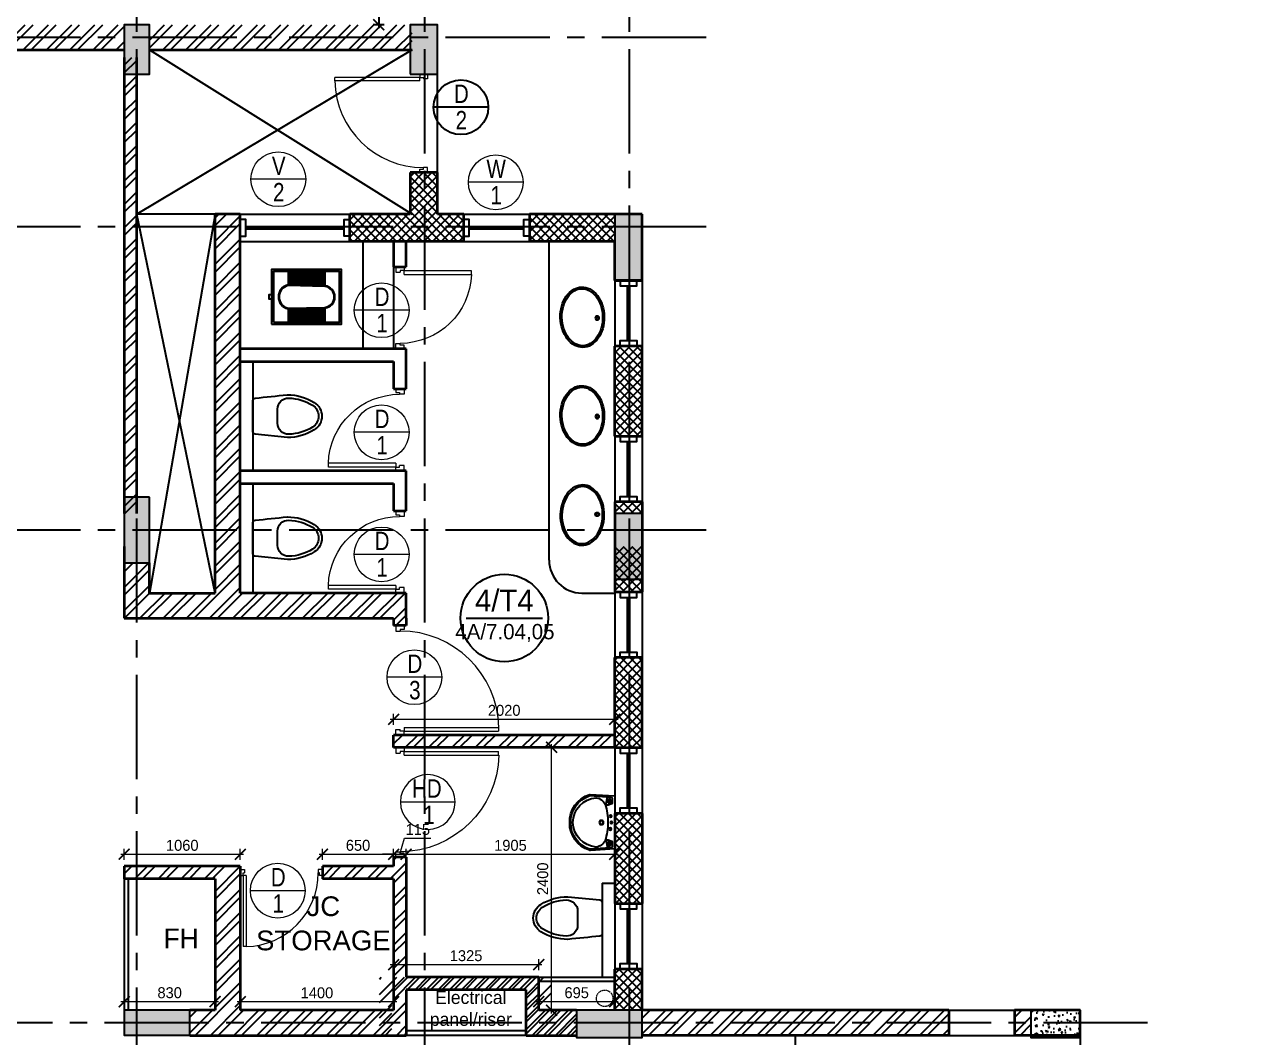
# Model space of a CAD drawing. Header units: millimetres. Extents: x -276609 to 1081398, y -453808 to 472098.
# Drawn here: x 361941 to 373242, y 154560 to 163807 of the extents above; entities that cross this region are included whole.
import ezdxf
from ezdxf.enums import TextEntityAlignment as Align

# ---------------------------------------------------------------- set-up
doc = ezdxf.new("R2010")
doc.units = ezdxf.units.MM
doc.header["$MEASUREMENT"] = 0
doc.linetypes.add('ACAD_ISO10W100', pattern=[18, 12, -3, 0, -3])
doc.linetypes.add('CENTER2', pattern=[28.575, 19.05, -3.175, 3.175, -3.175])
for name, color, linetype in [('A-Anno Tags', 6, 'Continuous'), ('A-Elevation', 4, 'Continuous'), ('A-Sanitory', 181, 'Continuous'), ('A-Wall Patt', 8, 'Continuous'), ('A-Window', 4, 'Continuous'), ('Anno_Labels', 7, 'Continuous'), ('S-Conc Patt', 9, 'Continuous')]:
    doc.layers.add(name, color=color, linetype=linetype)
doc.layers.add('A-Anno-Grid Lines', color=7, linetype='Continuous', true_color=0xbbc3bd)
for name, color, linetype, lineweight in [('A-Detail Lines', 241, 'Continuous', 25), ('A-Door', 4, 'Continuous', 9), ('A-DOOR-1-2', 3, 'Continuous', 5), ('A-Wall Sec', 1, 'Continuous', 20), ('dim', 7, 'Continuous', 5), ('frntr', 42, 'Continuous', 13), ('PLUMBING', 3, 'ACAD_ISO10W100', 18), ('S-Concrete', 40, 'Continuous', 25)]:
    doc.layers.add(name, color=color, linetype=linetype, lineweight=lineweight)
doc.styles.add('RM-NAME', font='arial.ttf', dxfattribs={"width": 0.8})
doc.styles.get("Standard").update_dxf_attribs({"font": ''})
doc.styles.get('Standard').set_extended_font_data('Gill Sans MT')
doc.dimstyles.new('IIITD_WD_M @ 100', dxfattribs={"dimscale": 100, "dimtxt": 1, "dimasz": 1, "dimexe": 0.5, "dimexo": 0.25, "dimgap": 0.3, "dimtad": 1, "dimdec": 0, "dimrnd": 1, "dimzin": 0, "dimdsep": 46, "dimtxsty": 'Standard', "dimblk": 'ARCHTICK', "dimcen": 0.2, "dimdle": 0.3, "dimclrd": 256, "dimclre": 256, "dimclrt": 256, "dimadec": 0, "dimazin": 0, "dimtfac": 1, "dimtdec": 0, "dimtofl": 0, "dimtmove": 0, "dimatfit": 0, "dimfxl": 0.5, "dimfxlon": 1, "dimtolj": 1, "dimtzin": 0, "dimlwd": -1, "dimlwe": -1, "dimarcsym": 0})
pattern_1 = [(45, (-144842.34, 2158.18), (-106.066017, 106.066017), []), (45, (-144771.63, 2158.18), (-106.066017, 106.066017), [])]
pattern_2 = [(45, (-148349.956, -896.975), (-39.7747564, 39.7747564), []), (135, (-148349.956, -896.975), (-39.7747564, -39.7747564), [])]
pattern_3 = [(45, (-144842.34, 2158.18), (-106.066017, 106.066017), []), (45, (-144771.63, 2158.18), (-106.066017, 106.066017), [])]
pattern_4 = [(45, (634376.6, 140423.49), (-106.06602, 106.06602), []), (45, (634447.3, 140423.49), (-106.06602, 106.06602), [])]

# ---------------------------------------------------------------- blocks, each defined once
blk = doc.blocks.new('ABL_Door_S - 1000 x 2100-11-3 Second Floor Lvl')
at = {"layer": 'A-Door', "color": 5}
for p, q in [((-500, 38), (-450, 38)), ((-500, -38), (-500, 38)), ((-450, 38), (-450, -3)), ((450, 38), (450, -3)), ((500, 38), (450, 38)), ((500, -38), (500, 38)), ((-500, -38), (-465, -38)), ((-465, -3), (-450, -3)), ((-465, -38), (-465, -3)), ((-430, -38), (-465, -38)), ((465, -3), (450, -3)), ((465, -38), (465, -3)), ((500, -38), (465, -38))]:
    blk.add_line(p, q, dxfattribs=at)
at = {"layer": 'A-Door', "color": 5, "lineweight": 18}
for p, q in [((-465, -38), (-465, -902)), ((-430, -38), (-430, -902)), ((-430, -902), (-465, -902))]:
    blk.add_line(p, q, dxfattribs=at)
at = {"layer": 'A-Door'}
blk.add_arc((-450, -3), 900, 271.2733, 0, dxfattribs=at)
blk = doc.blocks.new('allalaksksksjjd')
at = {"layer": 'S-Conc Patt'}
for points in [[(293388, 139771), (293618, 139771), (293618, 140221), (293388, 140221)], [(295998, 139771), (296248, 139771), (296248, 140221), (295998, 140221)], [(298118, 138491), (297868, 138491), (297868, 137891), (298118, 137891)], [(293618, 135906), (293388, 135906), (293388, 135306), (293618, 135306)], [(298118, 135756), (297868, 135756), (297868, 135156), (298118, 135156)], [(293388, 131221), (293388, 130991), (293988, 130991), (293988, 131221)], [(297518, 131221), (297518, 130971), (298118, 130971), (298118, 131221)]]:
    blk.add_hatch(color=8, dxfattribs=at).paths.add_polyline_path(points)
h = blk.add_hatch(dxfattribs=at)
h.set_pattern_fill('AR-CONC', color=8, scale=20, style=0)
h.set_pattern_definition([(50, (-1021001.52, 1192606.68), (143.4520365, -12.550427), [15, -165]), (355, (-1021001.52, 1192606.68), (-27.750267, 150.438427), [12, -132]), (100.4514, (-1020989.56, 1192605.63), (115.701876, 137.887908), [12.748038, -140.228422]), (46.1842, (-1021001.52, 1192646.68), (213.44821, -33.103803), [22.5, -247.5]), (96.6356, (-1020983.73, 1192643.92), (186.93254, 194.823574), [19.122058, -210.3426]), (351.1842, (-1021001.52, 1192646.68), (186.93239, 194.82372), [18, -198]), (21, (-1020981.52, 1192636.68), (119.3814104, -80.523778), [15, -165]), (326, (-1020981.52, 1192636.68), (48.663066, 145.030009), [12, -132]), (71.4514, (-1020971.57, 1192629.97), (168.044526, 64.506099), [12.748038, -140.228422]), (37.5, (-1021001.517, 1192606.68), (2.431971, 66.5787708), [0, -130.4, 0, -134, 0, -132.5]), (7.5, (-1021001.52, 1192606.68), (52.6139075, 78.8823424), [0, -76.4, 0, -127.4, 0, -50.5]), (327.5, (-1021046.117, 1192606.68), (106.7644872, -4.5109743), [0, -50, 0, -156, 0, -207]), (317.5, (-1021066.12, 1192606.68), (116.637234, 20.0209965), [0, -65, 0, -103.6, 0, -147])])
h.paths.add_polyline_path([(301668, 131221), (301668, 130971), (302118, 130971), (302118, 131221)])
at = {"layer": 'S-Concrete'}
for points in [[(293388, 139771), (293618, 139771), (293618, 140221), (293388, 140221)], [(295998, 139771), (296248, 139771), (296248, 140221), (295998, 140221)], [(298118, 138491), (297868, 138491), (297868, 137891), (298118, 137891)], [(293618, 135906), (293388, 135906), (293388, 135306), (293618, 135306)], [(298118, 135756), (297868, 135756), (297868, 135156), (298118, 135156)], [(293388, 131221), (293388, 130991), (293988, 130991), (293988, 131221)], [(297518, 131221), (297518, 130971), (298118, 130971), (298118, 131221)], [(301668, 131221), (301668, 130971), (302118, 130971), (302118, 131221)]]:
    blk.add_lwpolyline(points, close=True, dxfattribs=at)
blk = doc.blocks.new('grd din')
at = {"layer": 'A-Anno-Grid Lines', "linetype": 'CENTER2', "ltscale": 50}
for p, q in [((511314, 133526), (511314, 179267)), ((513944, 133526), (513944, 179267)), ((515814, 133526), (515814, 179267)), ((516514, 164589), (471659, 164589)), ((516514, 162859), (471659, 162859)), ((516514, 160089), (471659, 160089)), ((520545, 155589), (470258, 155589))]:
    blk.add_line(p, q, dxfattribs=at)
blk = doc.blocks.new('basin2')
for points in [[(278, -206, 0.12976), (261, -133, 0.106426), (201, -63, 0.084431), (116, -18, 0.073534), (7, 0, 0.073534), (-102, -14, 0.084431), (-188, -55, 0.106426), (-251, -122, 0.12976), (-272, -195, 0.12976), (-254, -269, 0.106426), (-194, -339, 0.084431), (-109, -383, 0.073534), (-1, -402, 0.073534), (108, -388, 0.084431), (195, -347, 0.106426), (258, -279, 0.12976)], [(263, -201, 0.119977), (247, -140, 0.106426), (192, -75, 0.084431), (111, -33, 0.073534), (7, -15, 0.073534), (-97, -28, 0.084431), (-180, -67, 0.106426), (-238, -130, 0.12976), (-257, -196, 0.009633), (-257, -201, 0.119977), (-240, -262, 0.106426), (-185, -327, 0.084431), (-104, -369, 0.073534), (0, -387, 0.073534), (104, -373, 0.084431), (187, -334, 0.106426), (245, -272, 0.12976), (263, -206, 0.009633)]]:
    blk.add_lwpolyline(points, format="xyb", close=True)
for radius in [17.8, 12.2]:
    blk.add_circle((-4, -64), radius)
blk = doc.blocks.new('basin9')
for points in [[(-3, -412, 0.340881), (255, -229, 0.074195), (255, -226), (242, 0), (-242, 0), (-255, -223, 0.082611), (-253, -232, 0.330812), (-3, -412)], [(0, -382, 0.391482), (225, -169, 0.252869), (166, -89, 0.087242), (0, -63, 0.079484), (-166, -89, 0.2542), (-224, -169, 0.39026), (0, -382)], [(-218, -50, -0.907437), (-215, -46), (-191, -65, -0.907437), (-194, -69)], [(-208, -42, -0.907437), (-205, -38), (-181, -57, -0.907437), (-185, -61)], [(-199, -34, -0.907437), (-196, -30), (-172, -49, -0.907437), (-175, -53)], [(199, -34, 0.907437), (196, -30), (172, -49, 0.907437), (175, -53)], [(208, -42, 0.907437), (205, -38), (181, -57, 0.907437), (185, -61)], [(218, -50, 0.907437), (215, -46), (191, -65, 0.907437), (194, -69)]]:
    blk.add_lwpolyline(points, format="xyb", close=True)
for points in [[(-151, -84), (-157, -75, -0.183787), (-158, -68, 0.126662), (-159, -62), (-167, -36, 0.35453), (-179, -25), (-222, -25, 0.414214), (-232, -35), (-243, -231, 0.329849), (-2, -402, 0.338736), (245, -227, 0.075632), (245, -224), (232, -35, 0.414214), (222, -25), (179, -25, 0.35453), (167, -36), (159, -62, 0.126662), (158, -68, -0.183787), (157, -75), (151, -84)], [(-157, -86), (-159, -84, 0.220542), (-166, -79), (-222, -71, -0.361119), (-234, -60)], [(157, -86), (159, -84, -0.220542), (166, -79), (222, -71, 0.358803), (234, -59, 0.358803)]]:
    blk.add_lwpolyline(points, format="xyb")
for centre, radius in [((-60, -40), 10.1), ((0, -122), 19.6), ((0, -122), 15.3), ((0, -31), 10.1), ((58, -38), 10.1)]:
    blk.add_circle(centre, radius)
blk = doc.blocks.new('wc-wh')
at = {"color": 0, "linetype": 'ByBlock'}
for points in [[(315, 195), (22, 165, 0.384412), (0, 140), (0, -140, 0.383904), (22, -165, 0.001434), (314, -195, 0.140641), (560, -125, 0.259738), (630, 0, 0.259738), (560, 125, 0.139471)], [(225, 65), (225, -65, 0.422961), (328, -165, 0.13189), (544, -100, 0.259738), (600, 0, 0.259738), (544, 100, 0.13189), (328, 165, 0.422961)]]:
    blk.add_lwpolyline(points, format="xyb", close=True, dxfattribs=at)
blk.add_arc((316, -170), 25, 264.2811, 270.16, dxfattribs=at)
blk = doc.blocks.new('V_NO')
blk.add_line((250, 0), (-250, 0))
blk.add_circle((0, 0), 250)
at = {"style": 'RM-NAME', "width": 0.8}
for tag, p in [('D_W', (4, 39)), ('DW_NO', (4, -202))]:
    blk.add_attdef(tag, text='', height=168, dxfattribs=at).set_placement(p, align=Align.CENTER)
at = {"style": 'RM-NAME', "width": 0.8, "flags": 1}
for tag, p in [('WIDTH', (11, -445)), ('LINTEL_LVL', (11, -633)), ('SILL_LVL', (18, -869)), ('DOOR_MATERIAL', (18, -1117)), ('HINGES', (18, -1381)), ('HANDLE', (18, -1613)), ('LATCH', (18, -1912)), ('SWING', (18, -2142)), ('SPEC1', (18, -2423)), ('SPEC2', (18, -2647)), ('SPEC3', (18, -2901))]:
    blk.add_attdef(tag, text='', height=168, dxfattribs=at).set_placement(p, align=Align.CENTER)
blk = doc.blocks.new('din v1')
at = {"layer": 'A-Window', "color": 2, "lineweight": 60}
blk.add_line((474051, 158052), (474051, 157552), dxfattribs=at)
at = {"layer": 'A-Window'}
for points in [[(473926, 158102), (473926, 157502)], [(473976, 158102), (473976, 158052), (474126, 158052), (474126, 158102)], [(474176, 158102), (474176, 157502)], [(473976, 157502), (473976, 157552), (474126, 157552), (474126, 157502)]]:
    blk.add_lwpolyline(points, dxfattribs=at)
blk = doc.blocks.new('din v2')
at = {"layer": 'A-Window', "color": 2, "lineweight": 60}
blk.add_line((477919, 162849), (478819, 162849), dxfattribs=at)
at = {"layer": 'A-Window'}
for points in [[(477869, 162974), (478869, 162974)], [(477869, 162774), (477919, 162774), (477919, 162924), (477869, 162924)], [(478869, 162774), (478819, 162774), (478819, 162924), (478869, 162924)], [(477869, 162724), (478869, 162724)]]:
    blk.add_lwpolyline(points, dxfattribs=at)
blk = doc.blocks.new('ABL_Door_S - 750 x 2100-5-3 Second Floor Lvl')
at = {"layer": 'A-Door', "color": 5, "lineweight": 18}
for p, q in [((-375, 38), (-325, 38)), ((-375, -38), (-375, 38)), ((-325, 38), (-325, -3)), ((325, 38), (325, -3)), ((375, 38), (325, 38)), ((375, -38), (375, 38)), ((-375, -38), (-340, -38)), ((-340, -3), (-325, -3)), ((-340, -38), (-340, -3)), ((-340, -38), (-340, -652)), ((-305, -38), (-340, -38)), ((-305, -38), (-305, -652)), ((340, -3), (325, -3)), ((340, -38), (340, -3)), ((375, -38), (340, -38))]:
    blk.add_line(p, q, dxfattribs=at)
blk.add_lwpolyline([(-340, -652), (-305, -652)], dxfattribs=at)
at = {"layer": 'A-Door', "lineweight": 18}
blk.add_arc((-325, -3), 650, 271.7632, 0, dxfattribs=at)
blk = doc.blocks.new('closet6')
for p, q in [((120, 88.3), (120, 185)), ((130, 88.1), (130, 185)), ((140, 87.8), (140, 185)), ((150, 87.6), (150, 185)), ((160, 87.3), (160, 185)), ((170, 87.1), (170, 185)), ((180, 86.9), (180, 185)), ((190, 86.6), (190, 185)), ((200, 86.4), (200, 185)), ((210, 86.1), (210, 185)), ((220, 85.9), (220, 185)), ((230, 85.6), (230, 185)), ((240, 85.4), (240, 185)), ((250, 85.2), (250, 185)), ((260, 84.9), (260, 185)), ((270, 84.7), (270, 185)), ((280, 84.4), (280, 185)), ((290, 84.2), (290, 185)), ((300, 84), (300, 185)), ((310, 83.7), (310, 185)), ((320, 83.5), (320, 185)), ((330, 83.2), (330, 185)), ((340, 83), (340, 185)), ((350, 82.7), (350, 185)), ((360, 82.5), (360, 185)), ((370, 82.3), (370, 185)), ((380, 82), (380, 185)), ((390, 81.8), (390, 185)), ((390, 185), (390, 81.8)), ((120, -185), (120, -88)), ((130, -185), (130, -87.8)), ((140, -185), (140, -87.5)), ((150, -185), (150, -87.2)), ((160, -185), (160, -86.9)), ((170, -185), (170, -86.6)), ((180, -185), (180, -86.3)), ((190, -185), (190, -86.1)), ((200, -185), (200, -85.8)), ((210, -185), (210, -85.5)), ((220, -185), (220, -85.2)), ((230, -185), (230, -84.9)), ((240, -185), (240, -84.7)), ((250, -185), (250, -84.4)), ((260, -185), (260, -84.1)), ((270, -185), (270, -83.8)), ((280, -185), (280, -83.5)), ((290, -185), (290, -83.3)), ((300, -185), (300, -83)), ((310, -185), (310, -82.7)), ((320, -185), (320, -82.4)), ((330, -185), (330, -82.1)), ((340, -185), (340, -81.9)), ((350, -185), (350, -81.6)), ((360, -185), (360, -81.3)), ((370, -185), (370, -81)), ((380, -185), (380, -80.7)), ((390, -80.4), (390, -185)), ((390, -185), (390, -80.4))]:
    blk.add_line(p, q)
for points in [[(0, 200), (510, 200), (510, -200), (0, -200)], [(15, 185), (495, 185), (495, -185), (15, -185)]]:
    blk.add_lwpolyline(points, close=True)
blk.add_lwpolyline([(0, -15), (-20, -15), (-20, 15), (0, 15)])
for points in [[(120, 88.3), (389.9, 81.8, -0.899983), (389.9, -80.5), (120.6, -88.2, -0.799392)], [(120.5, 83.3), (389.6, 76.8, -0.897689), (389.6, -75.5), (121.1, -83.2, -0.793494), (120.5, 83.3)]]:
    blk.add_lwpolyline(points, format="xyb", close=True)
blk = doc.blocks.new('Door Tag')
blk.add_line((-3.5, 0), (3.5, 0))
blk.add_circle((0, 0), 4)
blk.add_attdef('DW_NAME', text='', height=2).set_placement((0, 0), align=Align.BOTTOM_CENTER)
blk.add_attdef('SHEET_NO', text='', height=1.4).set_placement((0.05, -0.54), align=Align.TOP_CENTER)
blk = doc.blocks.new('_ArchTick')
at = {"color": 0, "linetype": 'ByBlock', "const_width": 0.15}
blk.add_lwpolyline([(-0.5, -0.5), (0.5, 0.5)], dxfattribs=at)
blk = doc.blocks.new('*D367')
at = {"layer": 'dim', "transparency": 16777216}
for p, q in [((365454, 129338), (362819, 129338)), ((362849, 129388), (362849, 129288)), ((365424, 129388), (365424, 129288))]:
    blk.add_line(p, q, dxfattribs=at)
at = {"layer": 'dim', "transparency": 16777216, "xscale": 100, "yscale": 100, "zscale": 100, "rotation": 180}
blk.add_blockref('_ArchTick', (362849, 129338), dxfattribs=at)
at = {"layer": 'dim', "transparency": 16777216, "xscale": 100, "yscale": 100, "zscale": 100}
blk.add_blockref('_ArchTick', (365424, 129338), dxfattribs=at)
at = {"layer": 'dim', "transparency": 16777216, "insert": (364136, 129419), "char_height": 100, "attachment_point": 5}
blk.add_mtext('\\A1;2575', dxfattribs=at)
blk = doc.blocks.new('*D368')
at = {"layer": 'dim', "transparency": 16777216}
for p, q in [((362819, 154885), (363709, 154885)), ((362849, 154835), (362849, 154935)), ((363679, 154835), (363679, 154935))]:
    blk.add_line(p, q, dxfattribs=at)
at = {"layer": 'dim', "transparency": 16777216, "xscale": 100, "yscale": 100, "zscale": 100, "rotation": 180}
blk.add_blockref('_ArchTick', (362849, 154885), dxfattribs=at)
at = {"layer": 'dim', "transparency": 16777216, "xscale": 100, "yscale": 100, "zscale": 100}
blk.add_blockref('_ArchTick', (363679, 154885), dxfattribs=at)
at = {"layer": 'dim', "transparency": 16777216, "insert": (363264, 154966), "char_height": 100, "attachment_point": 5}
blk.add_mtext('\\A1;830', dxfattribs=at)
blk = doc.blocks.new('*D369')
at = {"layer": 'dim', "transparency": 16777216}
for p, q in [((363794, 129880), (363912, 130081)), ((363912, 130081), (364182, 130081)), ((363679, 129880), (363579, 129880)), ((363679, 129830), (363679, 129930)), ((363679, 129880), (363909, 129880)), ((363909, 129930), (363909, 129830)), ((363909, 129880), (364009, 129880))]:
    blk.add_line(p, q, dxfattribs=at)
at = {"layer": 'dim', "transparency": 16777216, "xscale": 100, "yscale": 100, "zscale": 100}
blk.add_blockref('_ArchTick', (363679, 129880), dxfattribs=at)
at = {"layer": 'dim', "transparency": 16777216, "xscale": 100, "yscale": 100, "zscale": 100, "rotation": 180}
blk.add_blockref('_ArchTick', (363909, 129880), dxfattribs=at)
at = {"layer": 'dim', "transparency": 16777216, "insert": (364047, 130162), "char_height": 100, "attachment_point": 5}
blk.add_mtext('\\A1;230', dxfattribs=at)
blk = doc.blocks.new('*D370')
at = {"layer": 'dim', "transparency": 16777216}
for p, q in [((363879, 154885), (365339, 154885)), ((363909, 154835), (363909, 154935)), ((365309, 154835), (365309, 154935))]:
    blk.add_line(p, q, dxfattribs=at)
at = {"layer": 'dim', "transparency": 16777216, "xscale": 100, "yscale": 100, "zscale": 100, "rotation": 180}
blk.add_blockref('_ArchTick', (363909, 154885), dxfattribs=at)
at = {"layer": 'dim', "transparency": 16777216, "xscale": 100, "yscale": 100, "zscale": 100}
blk.add_blockref('_ArchTick', (365309, 154885), dxfattribs=at)
at = {"layer": 'dim', "transparency": 16777216, "insert": (364609, 154965), "char_height": 100, "attachment_point": 5}
blk.add_mtext('\\A1;1400', dxfattribs=at)
blk = doc.blocks.new('*D371')
at = {"layer": 'dim', "transparency": 16777216}
for p, q in [((365279, 155223), (366664, 155223)), ((365309, 155173), (365309, 155273)), ((366634, 155173), (366634, 155273))]:
    blk.add_line(p, q, dxfattribs=at)
at = {"layer": 'dim', "transparency": 16777216, "xscale": 100, "yscale": 100, "zscale": 100, "rotation": 180}
blk.add_blockref('_ArchTick', (365309, 155223), dxfattribs=at)
at = {"layer": 'dim', "transparency": 16777216, "xscale": 100, "yscale": 100, "zscale": 100}
blk.add_blockref('_ArchTick', (366634, 155223), dxfattribs=at)
at = {"layer": 'dim', "transparency": 16777216, "insert": (365971, 155304), "char_height": 100, "attachment_point": 5}
blk.add_mtext('\\A1;1325', dxfattribs=at)
blk = doc.blocks.new('*D372')
at = {"layer": 'dim', "transparency": 16777216}
for p, q in [((366604, 154885), (367359, 154885)), ((366634, 154835), (366634, 154935)), ((367329, 154835), (367329, 154935))]:
    blk.add_line(p, q, dxfattribs=at)
at = {"layer": 'dim', "transparency": 16777216, "xscale": 100, "yscale": 100, "zscale": 100, "rotation": 180}
blk.add_blockref('_ArchTick', (366634, 154885), dxfattribs=at)
at = {"layer": 'dim', "transparency": 16777216, "xscale": 100, "yscale": 100, "zscale": 100}
blk.add_blockref('_ArchTick', (367329, 154885), dxfattribs=at)
at = {"layer": 'dim', "transparency": 16777216, "insert": (366981, 154966), "char_height": 100, "attachment_point": 5}
blk.add_mtext('\\A1;695', dxfattribs=at)
blk = doc.blocks.new('*D373')
at = {"layer": 'dim', "transparency": 16777216}
for p, q in [((362819, 156231), (363939, 156231)), ((362849, 156181), (362849, 156281)), ((363909, 156181), (363909, 156281))]:
    blk.add_line(p, q, dxfattribs=at)
at = {"layer": 'dim', "transparency": 16777216, "xscale": 100, "yscale": 100, "zscale": 100, "rotation": 180}
blk.add_blockref('_ArchTick', (362849, 156231), dxfattribs=at)
at = {"layer": 'dim', "transparency": 16777216, "xscale": 100, "yscale": 100, "zscale": 100}
blk.add_blockref('_ArchTick', (363909, 156231), dxfattribs=at)
at = {"layer": 'dim', "transparency": 16777216, "insert": (363379, 156312), "char_height": 100, "attachment_point": 5}
blk.add_mtext('\\A1;1060', dxfattribs=at)
blk = doc.blocks.new('*D374')
at = {"layer": 'dim', "transparency": 16777216}
for p, q in [((363879, 131226), (364689, 131226)), ((363909, 131176), (363909, 131276)), ((364659, 131276), (364659, 131176))]:
    blk.add_line(p, q, dxfattribs=at)
at = {"layer": 'dim', "transparency": 16777216, "xscale": 100, "yscale": 100, "zscale": 100, "rotation": 180}
blk.add_blockref('_ArchTick', (363909, 131226), dxfattribs=at)
at = {"layer": 'dim', "transparency": 16777216, "xscale": 100, "yscale": 100, "zscale": 100}
blk.add_blockref('_ArchTick', (364659, 131226), dxfattribs=at)
at = {"layer": 'dim', "transparency": 16777216, "insert": (364284, 131307), "char_height": 100, "attachment_point": 5}
blk.add_mtext('\\A1;750', dxfattribs=at)
blk = doc.blocks.new('*D375')
at = {"layer": 'dim', "transparency": 16777216}
for p, q in [((364629, 156231), (365339, 156231)), ((364659, 156181), (364659, 156281)), ((365309, 156181), (365309, 156281))]:
    blk.add_line(p, q, dxfattribs=at)
at = {"layer": 'dim', "transparency": 16777216, "xscale": 100, "yscale": 100, "zscale": 100, "rotation": 180}
blk.add_blockref('_ArchTick', (364659, 156231), dxfattribs=at)
at = {"layer": 'dim', "transparency": 16777216, "xscale": 100, "yscale": 100, "zscale": 100}
blk.add_blockref('_ArchTick', (365309, 156231), dxfattribs=at)
at = {"layer": 'dim', "transparency": 16777216, "insert": (364984, 156312), "char_height": 100, "attachment_point": 5}
blk.add_mtext('\\A1;650', dxfattribs=at)
blk = doc.blocks.new('*D376')
at = {"layer": 'dim', "transparency": 16777216}
for p, q in [((365366, 156231), (365410, 156377)), ((365410, 156377), (365650, 156377)), ((365309, 156231), (365209, 156231)), ((365309, 156181), (365309, 156281)), ((365309, 156231), (365424, 156231)), ((365424, 156181), (365424, 156281)), ((365424, 156231), (365524, 156231))]:
    blk.add_line(p, q, dxfattribs=at)
at = {"layer": 'dim', "transparency": 16777216, "xscale": 100, "yscale": 100, "zscale": 100}
blk.add_blockref('_ArchTick', (365309, 156231), dxfattribs=at)
at = {"layer": 'dim', "transparency": 16777216, "xscale": 100, "yscale": 100, "zscale": 100, "rotation": 180}
blk.add_blockref('_ArchTick', (365424, 156231), dxfattribs=at)
at = {"layer": 'dim', "transparency": 16777216, "insert": (365530, 156457), "char_height": 100, "attachment_point": 5}
blk.add_mtext('\\A1;115', dxfattribs=at)
blk = doc.blocks.new('*D377')
at = {"layer": 'dim', "transparency": 16777216}
for p, q in [((365394, 156231), (367359, 156231)), ((365424, 156181), (365424, 156281)), ((367329, 156181), (367329, 156281))]:
    blk.add_line(p, q, dxfattribs=at)
at = {"layer": 'dim', "transparency": 16777216, "xscale": 100, "yscale": 100, "zscale": 100, "rotation": 180}
blk.add_blockref('_ArchTick', (365424, 156231), dxfattribs=at)
at = {"layer": 'dim', "transparency": 16777216, "xscale": 100, "yscale": 100, "zscale": 100}
blk.add_blockref('_ArchTick', (367329, 156231), dxfattribs=at)
at = {"layer": 'dim', "transparency": 16777216, "insert": (366376, 156312), "char_height": 100, "attachment_point": 5}
blk.add_mtext('\\A1;1905', dxfattribs=at)
blk = doc.blocks.new('*D378')
at = {"layer": 'dim', "transparency": 16777216}
for p, q in [((366722, 157208), (366802, 157208)), ((366752, 154777), (366752, 157238)), ((366722, 154807), (366802, 154807))]:
    blk.add_line(p, q, dxfattribs=at)
at = {"layer": 'dim', "transparency": 16777216, "xscale": 100, "yscale": 100, "zscale": 100}
for p, rotation in [((366752, 157208), 90), ((366752, 154807), 270)]:
    blk.add_blockref('_ArchTick', p, dxfattribs=dict(at, rotation=rotation))
at = {"layer": 'dim', "transparency": 16777216, "insert": (366671, 156007), "char_height": 100, "attachment_point": 5, "rotation": 90}
blk.add_mtext('\\A1;2400', dxfattribs=at)
blk = doc.blocks.new('*D379')
at = {"layer": 'dim', "transparency": 16777216}
for p, q in [((365279, 157464), (367359, 157464)), ((365309, 157414), (365309, 157514)), ((367329, 157414), (367329, 157514))]:
    blk.add_line(p, q, dxfattribs=at)
at = {"layer": 'dim', "transparency": 16777216, "xscale": 100, "yscale": 100, "zscale": 100, "rotation": 180}
blk.add_blockref('_ArchTick', (365309, 157464), dxfattribs=at)
at = {"layer": 'dim', "transparency": 16777216, "xscale": 100, "yscale": 100, "zscale": 100}
blk.add_blockref('_ArchTick', (367329, 157464), dxfattribs=at)
at = {"layer": 'dim', "transparency": 16777216, "insert": (366319, 157545), "char_height": 100, "attachment_point": 5}
blk.add_mtext('\\A1;2020', dxfattribs=at)
blk = doc.blocks.new('*D587')
at = {"layer": 'A-Detail Lines', "transparency": 16777216}
for p, q in [((365223, 168057), (365123, 168057)), ((365173, 168087), (365173, 163777)), ((365223, 163807), (365123, 163807))]:
    blk.add_line(p, q, dxfattribs=at)
at = {"layer": 'A-Detail Lines', "transparency": 16777216, "xscale": 100, "yscale": 100, "zscale": 100}
for p, rotation in [((365173, 168057), 90), ((365173, 163807), 270)]:
    blk.add_blockref('_ArchTick', p, dxfattribs=dict(at, rotation=rotation))
at = {"layer": 'A-Detail Lines', "transparency": 16777216, "insert": (365043, 165932), "char_height": 200, "attachment_point": 5, "rotation": 90}
blk.add_mtext('\\A1;4250', dxfattribs=at)
blk = doc.blocks.new('*D675')
at = {"layer": 'A-Detail Lines'}
for p, q in [((338004, 412783), (337904, 412783)), ((337954, 412813), (337954, 411253)), ((338004, 411283), (337904, 411283)), ((490362, 36550), (490362, 36450)), ((499132, 36550), (499132, 36450)), ((490332, 36500), (499162, 36500))]:
    blk.add_line(p, q, dxfattribs=at)
at = {"layer": 'A-Detail Lines', "xscale": 100, "yscale": 100, "zscale": 100}
for p, rotation in [((337954, 412783), 90), ((337954, 411283), 270), ((490362, 36500), 180)]:
    blk.add_blockref('_ArchTick', p, dxfattribs=dict(at, rotation=rotation))
blk.add_blockref('_ArchTick', (499132, 36500), dxfattribs=at)
at = {"layer": 'A-Detail Lines', "insert": (337873, 412033), "char_height": 100, "attachment_point": 5, "rotation": 90}
blk.add_mtext('\\A1;1500', dxfattribs=at)
at = {"layer": 'A-Detail Lines', "insert": (494747, 36632), "char_height": 200, "attachment_point": 5}
blk.add_mtext('\\A1;8770', dxfattribs=at)

msp = doc.modelspace()

# ---------------------------------------------------------------- hatches: boundary and pattern name
at = {"layer": 'A-Wall Patt'}
h = msp.add_hatch(dxfattribs=at)
h.set_pattern_fill('ANSI32', color=256, scale=400, style=0)
h.set_pattern_definition(pattern_1)
h.paths.add_polyline_path([(358688.9, 163807.2), (358688.9, 163577.2), (362848.9, 163577.2), (362848.9, 163807.2), (359918.9, 163807.2), (359918.9, 167477.2), (359688.9, 167477.2), (359688.9, 163807.2)])
h = msp.add_hatch(dxfattribs=at)
h.set_pattern_fill('ANSI32', color=256, scale=400, style=0)
h.set_pattern_definition(pattern_1)
h.paths.add_polyline_path([(365478.9, 163807.2), (363078.9, 163807.2), (363078.9, 163577.2), (365478.9, 163577.2)])
h = msp.add_hatch(dxfattribs=at)
h.set_pattern_fill('ANSI32', color=256, scale=400, style=0)
h.set_pattern_definition(pattern_3)
h.paths.add_polyline_path([(365478.9, 163807.2), (363078.9, 163807.2), (363078.9, 163577.2), (365478.9, 163577.2)])
h = msp.add_hatch(dxfattribs=at)
h.set_pattern_fill('ANSI32', color=256, scale=400, style=0)
h.set_pattern_definition(pattern_1)
h.paths.add_polyline_path([(362963.9, 159342.2), (362963.9, 163507.2), (362848.9, 163507.2), (362848.9, 159342.2)])
h = msp.add_hatch(dxfattribs=at)
h.set_pattern_fill('ANSI32', color=256, scale=400, style=0)
h.set_pattern_definition(pattern_3)
h.paths.add_polyline_path([(362963.9, 159342.2), (362963.9, 163507.2), (362848.9, 163507.2), (362848.9, 159342.2)])
h = msp.add_hatch(dxfattribs=at)
h.set_pattern_fill('ANSI37', color=256, scale=450, angle=360, style=0)
h.set_pattern_definition([(45, (-148349.956, -896.975), (-39.7747564, 39.7747564), []), (135, (-148349.956, -896.975), (-39.7747564, -39.7747564), [])])
h.paths.add_polyline_path([(367328.9, 162077.2), (366548.9, 162077.2), (366548.9, 161827.2), (367328.9, 161827.2)])
h.paths.add_polyline_path([(365708.9, 162457.2), (365458.9, 162457.2), (365458.9, 162077.2), (364908.9, 162077.2), (364908.9, 161827.2), (365948.9, 161827.2), (365948.9, 162077.2), (365708.9, 162077.2)])
h = msp.add_hatch(dxfattribs=at)
h.set_pattern_fill('ANSI37', color=256, scale=450, angle=360, style=0)
h.set_pattern_definition(pattern_2)
h.paths.add_polyline_path([(367328.9, 162077.2), (366548.9, 162077.2), (366548.9, 161827.2), (367328.9, 161827.2)])
h.paths.add_polyline_path([(365708.9, 162457.2), (365458.9, 162457.2), (365458.9, 162077.2), (364908.9, 162077.2), (364908.9, 161827.2), (365948.9, 161827.2), (365948.9, 162077.2), (365708.9, 162077.2)])
h = msp.add_hatch(dxfattribs=at)
h.set_pattern_fill('ANSI32', color=256, scale=400, style=0)
h.set_pattern_definition(pattern_4)
h.paths.add_polyline_path([(363908.9, 162077.2), (363678.9, 162077.2), (363678.9, 158617.2), (363078.9, 158617.2), (363078.9, 158892.2), (362848.9, 158892.2), (362848.9, 158387.2), (365308.9, 158387.2), (365308.9, 158319.7), (365423.9, 158319.7), (365423.9, 158387.2), (365423.9, 158617.2), (363908.9, 158617.2)])
h = msp.add_hatch(dxfattribs=at)
h.set_pattern_fill('ANSI37', color=256, scale=450, style=0)
h.set_pattern_definition([(45, (-144842.344, 2158.18), (-39.7747564, 39.7747564), []), (135, (-144842.344, 2158.18), (-39.7747564, -39.7747564), [])])
h.paths.add_polyline_path([(367578.9, 160872.2), (367463.9, 160872.2), (367463.9, 160049.7), (367578.9, 160049.7)])
h.paths.add_polyline_path([(367463.9, 160872.2), (367328.9, 160872.2), (367328.9, 160049.7), (367463.9, 160049.7)])
h = msp.add_hatch(dxfattribs=at)
h.set_pattern_fill('ANSI37', color=256, scale=450, angle=360, style=0)
h.set_pattern_definition(pattern_2)
h.paths.add_polyline_path([(367578.9, 159449.7), (367463.9, 159449.7), (367463.9, 159342.2), (367578.9, 159342.2)])
h.paths.add_polyline_path([(367463.9, 159449.7), (367328.9, 159449.7), (367328.9, 159342.2), (367463.9, 159342.2)])
h.paths.add_polyline_path([(367463.9, 159042.2), (367328.9, 159042.2), (367328.9, 158627.2), (367463.9, 158627.2)])
h.paths.add_polyline_path([(367578.9, 159042.2), (367463.9, 159042.2), (367463.9, 158627.2), (367578.9, 158627.2)])
h.paths.add_polyline_path([(367578.9, 158027.2), (367463.9, 158027.2), (367463.9, 157204.7), (367578.9, 157204.7)])
h.paths.add_polyline_path([(367463.9, 158027.2), (367328.9, 158027.2), (367328.9, 157204.7), (367463.9, 157204.7)])
h.paths.add_polyline_path([(367578.9, 156604.7), (367463.9, 156604.7), (367463.9, 155782.2), (367578.9, 155782.2)])
h.paths.add_polyline_path([(367463.9, 156604.7), (367328.9, 156604.7), (367328.9, 155782.2), (367463.9, 155782.2)])
h.paths.add_polyline_path([(367578.9, 155182), (367463.9, 155182), (367463.9, 154807.2), (367578.9, 154807.2)])
h.paths.add_polyline_path([(367463.9, 155182), (367328.9, 155182), (367328.9, 154807.2), (367463.9, 154807.2)])
h = msp.add_hatch(dxfattribs=at)
h.set_pattern_fill('ANSI32', color=256, scale=400, style=0)
h.set_pattern_definition(pattern_4)
h.paths.add_polyline_path([(367328.9, 157319.7), (365308.9, 157319.7), (365308.9, 157204.7), (367328.9, 157204.7)])
h = msp.add_hatch(dxfattribs=at)
h.set_pattern_fill('ANSI32', color=256, scale=400, style=0)
h.set_pattern_definition(pattern_4)
h.paths.add_polyline_path([(366633.9, 155107.2), (365423.9, 155107.2), (365423.9, 156204.7), (365308.9, 156204.7), (365308.9, 156122.2), (364658.9, 156122.2), (364658.9, 156007.2), (365308.9, 156007.2), (365308.9, 155107.2), (365308.9, 154807.2), (363908.9, 154807.2), (363908.9, 156122.2), (362848.9, 156122.2), (362848.9, 156007.2), (363678.9, 156007.2), (363678.9, 154807.2), (363448.9, 154807.2), (363448.9, 154577.2), (365423.9, 154577.2), (365423.9, 154992.2), (366518.9, 154992.2), (366518.9, 154577.2), (366978.9, 154577.2), (366978.9, 154807.2), (366633.9, 154807.2)])
h = msp.add_hatch(dxfattribs=at)
h.set_pattern_fill('ANSI32', color=256, scale=400, style=0)
h.set_pattern_definition(pattern_1)
h.paths.add_polyline_path([(366748.9, 155107.2), (365178.9, 155107.2), (365178.9, 154577.2), (365293.9, 154577.2), (365293.9, 154992.2), (366518.9, 154992.2), (366518.9, 154577.2), (366978.9, 154577.2), (366978.9, 154807.2), (366748.9, 154807.2)])
h.paths.add_polyline_path([(370378.9, 154807.2), (367578.9, 154807.2), (367578.9, 154577.2), (370378.9, 154577.2)])
h.paths.add_polyline_path([(371128.9, 154577.2), (371128.9, 154807.2), (370978.9, 154807.2), (370978.9, 154577.2)])

# ---------------------------------------------------------------- linework, layer by layer
at = {"layer": 'A-Anno Tags'}
for p, q in [((362848.9, 156007.2), (362848.9, 154807.2)), ((362883.9, 156007.2), (362883.9, 154807.2)), ((366518.9, 154617.2), (365423.9, 154617.2)), ((366518.9, 154577.2), (365423.9, 154577.2))]:
    msp.add_line(p, q, dxfattribs=at)
at = {"layer": 'A-Detail Lines'}
for p, q in [((365478.9, 163577.2), (362963.9, 162077.2)), ((365478.9, 163577.2), (362963.9, 162077.2)), ((363078.9, 163577.2), (365478.9, 162077.2)), ((363078.9, 163577.2), (365478.9, 162077.2)), ((363678.9, 162077.2), (362963.9, 162077.2)), ((363678.9, 158617.2), (362963.9, 162077.2)), ((363678.9, 162077.2), (363078.9, 158617.2))]:
    msp.add_line(p, q, dxfattribs=at)
at = {"layer": 'A-Elevation'}
for p, q in [((365028.9, 161827.2), (365028.9, 160847.2)), ((366728.9, 158917.2), (366728.9, 161827.2)), ((365308.9, 161597.2), (365308.9, 160847.2)), ((364023.9, 160732.2), (364023.9, 159732.2)), ((364023.9, 159617.2), (364023.9, 158617.2)), ((367028.9, 158617.2), (367328.9, 158617.2)), ((367213.9, 155967.1), (367213.9, 155107.2)), ((367213.9, 155967.1), (367328.9, 155967.1)), ((366633.9, 155107.2), (367328.9, 155107.2)), ((366633.9, 155072.2), (367328.9, 155072.2)), ((368978.9, 151507.2), (368978.9, 154577.2))]:
    msp.add_line(p, q, dxfattribs=at)
msp.add_arc((367028.9, 158917.2), 300, 180, 270, dxfattribs=at)
at = {"layer": 'A-Wall Patt'}
for p, q in [((370378.9, 154807.2), (370978.9, 154807.2)), ((370378.9, 154577.2), (370978.9, 154577.2)), ((371578.9, 154577.2), (371578.9, 151507.2))]:
    msp.add_line(p, q, dxfattribs=at)
at = {"layer": 'A-Wall Sec', "lineweight": 35}
for p, q in [((358613.9, 163577.2), (362848.9, 163577.2)), ((363078.9, 163577.2), (365478.9, 163577.2)), ((363078.9, 163577.2), (365478.9, 163577.2)), ((362848.9, 163507.2), (362848.9, 159342.2)), ((362848.9, 163507.2), (362848.9, 159342.2)), ((362963.9, 159342.2), (362963.9, 163507.2)), ((362963.9, 159342.2), (362963.9, 163507.2)), ((365458.9, 162457.2), (365458.9, 162077.2)), ((365708.9, 162457.2), (365458.9, 162457.2)), ((365458.9, 162457.2), (365458.9, 162077.2)), ((365708.9, 162457.2), (365458.9, 162457.2)), ((365708.9, 162077.2), (365708.9, 162457.2)), ((365708.9, 162077.2), (365708.9, 162457.2)), ((363908.9, 162077.2), (363678.9, 162077.2)), ((363678.9, 158617.2), (363678.9, 162077.2)), ((363908.9, 158617.2), (363908.9, 162077.2)), ((365458.9, 162077.2), (364908.9, 162077.2)), ((364908.9, 161827.2), (364908.9, 162077.2)), ((365948.9, 162077.2), (365708.9, 162077.2)), ((365948.9, 161827.2), (365948.9, 162077.2)), ((367578.9, 162077.2), (366548.9, 162077.2)), ((366548.9, 162077.2), (366548.9, 161827.2)), ((367578.9, 161472.2), (367578.9, 162077.2)), ((365948.9, 161827.2), (364908.9, 161827.2)), ((365308.9, 161827.2), (365308.9, 161597.2)), ((365423.9, 161597.2), (365423.9, 161827.2)), ((367328.9, 161827.2), (366548.9, 161827.2)), ((367328.9, 161472.2), (367328.9, 161827.2)), ((365308.9, 161597.2), (365423.9, 161597.2)), ((367328.9, 161472.2), (367578.9, 161472.2)), ((365423.9, 160847.2), (363908.9, 160847.2)), ((365423.9, 160482.2), (365423.9, 160847.2)), ((367578.9, 160872.2), (367328.9, 160872.2)), ((367328.9, 160049.7), (367328.9, 160872.2)), ((367578.9, 160049.7), (367578.9, 160872.2)), ((363908.9, 160732.2), (365308.9, 160732.2)), ((365308.9, 160732.2), (365308.9, 160482.2)), ((365308.9, 160482.2), (365423.9, 160482.2)), ((367328.9, 160049.7), (367578.9, 160049.7)), ((365423.9, 159732.2), (363908.9, 159732.2)), ((365423.9, 159367.2), (365423.9, 159732.2)), ((363908.9, 159617.2), (365308.9, 159617.2)), ((365308.9, 159617.2), (365308.9, 159367.2)), ((365308.9, 159367.2), (365423.9, 159367.2)), ((367578.9, 159449.7), (367328.9, 159449.7)), ((367328.9, 159449.7), (367328.9, 158627.2)), ((367578.9, 159449.7), (367578.9, 158627.2)), ((362848.9, 159042.2), (362848.9, 158387.2)), ((363078.9, 158617.2), (363078.9, 158892.2)), ((363078.9, 158617.2), (363678.9, 158617.2)), ((365423.9, 158617.2), (363908.9, 158617.2)), ((365423.9, 158387.2), (365423.9, 158617.2)), ((367328.9, 158627.2), (367578.9, 158627.2)), ((362848.9, 158387.2), (365308.9, 158387.2)), ((365308.9, 158387.2), (365308.9, 158319.7)), ((365423.9, 158387.2), (365423.9, 158319.7)), ((365423.9, 158319.7), (365308.9, 158319.7)), ((367578.9, 158027.2), (367328.9, 158027.2)), ((367328.9, 157204.7), (367328.9, 158027.2)), ((367578.9, 157204.7), (367578.9, 158027.2)), ((367328.9, 157319.7), (365308.9, 157319.7)), ((365308.9, 157204.7), (365308.9, 157319.7)), ((367328.9, 157204.7), (365308.9, 157204.7)), ((367328.9, 157204.7), (367578.9, 157204.7)), ((367578.9, 156604.7), (367328.9, 156604.7)), ((367328.9, 156604.7), (367328.9, 155782.2)), ((367578.9, 156604.7), (367578.9, 155782.2)), ((365308.9, 156204.7), (365308.9, 156122.2)), ((365423.9, 156204.7), (365308.9, 156204.7)), ((365423.9, 156204.7), (365423.9, 155107.2)), ((362848.9, 156122.2), (362848.9, 156007.2)), ((363908.9, 156122.2), (362848.9, 156122.2)), ((363908.9, 156122.2), (363908.9, 154807.2)), ((364658.9, 156122.2), (364658.9, 156007.2)), ((365308.9, 156122.2), (364658.9, 156122.2)), ((363678.9, 156007.2), (362848.9, 156007.2)), ((363678.9, 156007.2), (363448.9, 156007.2)), ((363678.9, 156007.2), (363678.9, 154807.2)), ((365308.9, 156007.2), (364658.9, 156007.2)), ((365308.9, 156007.2), (365308.9, 155107.2)), ((367328.9, 155782.2), (367578.9, 155782.2)), ((367328.9, 154807.2), (367328.9, 155182)), ((367578.9, 155182), (367328.9, 155182)), ((367578.9, 154807.2), (367578.9, 155182)), ((365308.9, 155107.2), (365308.9, 154807.2)), ((366633.9, 155107.2), (365423.9, 155107.2)), ((366633.9, 154807.2), (366633.9, 155107.2)), ((366518.9, 154992.2), (365423.9, 154992.2)), ((365423.9, 154992.2), (365423.9, 154577.2)), ((366518.9, 154577.2), (366518.9, 154992.2)), ((363678.9, 154807.2), (363448.9, 154807.2)), ((365308.9, 154807.2), (363908.9, 154807.2)), ((366978.9, 154807.2), (366633.9, 154807.2)), ((370378.9, 154807.2), (367578.9, 154807.2)), ((370378.9, 154807.2), (370378.9, 154577.2)), ((371578.9, 154807.2), (370978.9, 154807.2)), ((370978.9, 154807.2), (370978.9, 154577.2)), ((371578.9, 154577.2), (371578.9, 154807.2)), ((363448.9, 154577.2), (365423.9, 154577.2)), ((366518.9, 154577.2), (366978.9, 154577.2)), ((370378.9, 154577.2), (367578.9, 154577.2)), ((371578.9, 154577.2), (370978.9, 154577.2))]:
    msp.add_line(p, q, dxfattribs=at)
at = {"layer": 'A-Window'}
msp.add_line((365708.9, 162457.2), (365708.9, 163357.2), dxfattribs=at)
msp.add_line((365708.9, 162457.2), (365708.9, 163357.2), dxfattribs=at)
at = {"layer": 'PLUMBING'}
msp.add_circle((367236.4, 154915.6), 75, dxfattribs=at)

# ---------------------------------------------------------------- block references
at = {"layer": 'A-Anno Tags'}
msp.add_blockref('V_NO', (365923.5, 163053.6), dxfattribs=at).add_auto_attribs({'D_W': 'D', 'DW_NO': '2'})
ref = msp.add_blockref('Door Tag', (366320.2, 158388.6), dxfattribs=dict(at, xscale=100, yscale=100, zscale=100))
ref.add_attrib('DW_NAME', '4/T4', dxfattribs={"layer": 'Anno_Labels', "height": 200}).set_placement((366320.2, 158388.6), align=Align.BOTTOM_CENTER)
ref.add_attrib('SHEET_NO', '4A/7.04,05', dxfattribs={"layer": 'Anno_Labels', "height": 140}).set_placement((366325.5, 158334.3), align=Align.TOP_CENTER)
at = {"layer": 'A-Anno-Grid Lines'}
msp.add_blockref('grd din', (-148350, -897), dxfattribs=at)
at = {"layer": 'A-Door', "rotation": 270}
for xscale, yscale, zscale in [(0.900000000023283, 0.900000000023283, 0.900000000023283), (0.9000000000232828, 0.9000000000232828, 0.9000000000232828)]:
    msp.add_blockref('ABL_Door_S - 1000 x 2100-11-3 Second Floor Lvl', (365583.9, 162907.2), dxfattribs=dict(at, xscale=xscale, yscale=yscale, zscale=zscale))
at = {"layer": 'A-Door', "xscale": -1}
for name, p, rotation in [('ABL_Door_S - 750 x 2100-5-3 Second Floor Lvl', (365366.4, 161222.2), 90), ('ABL_Door_S - 750 x 2100-5-3 Second Floor Lvl', (365366.4, 160107.2), 270), ('ABL_Door_S - 750 x 2100-5-3 Second Floor Lvl', (365366.4, 158992.2), 270), ('ABL_Door_S - 1000 x 2100-11-3 Second Floor Lvl', (365366.4, 156704.7), 90)]:
    msp.add_blockref(name, p, dxfattribs=dict(at, rotation=rotation))
at = {"layer": 'A-Door', "rotation": 90}
msp.add_blockref('ABL_Door_S - 1000 x 2100-11-3 Second Floor Lvl', (365366.4, 157819.7), dxfattribs=at)
at = {"layer": 'A-Door', "xscale": 0.75, "yscale": 0.75, "zscale": 0.75}
msp.add_blockref('ABL_Door_S - 1000 x 2100-11-3 Second Floor Lvl', (364283.9, 156064.7), dxfattribs=at)
at = {"layer": 'A-DOOR-1-2'}
for p, values in [((364256.1, 162395.8), {'D_W': 'V', 'DW_NO': '2'}), ((366241.6, 162368.2), {'D_W': 'W', 'DW_NO': '1'}), ((366241.6, 162368.2), {'D_W': 'W', 'DW_NO': '1'}), ((365199.7, 161199.7), {'D_W': 'D', 'DW_NO': '1'}), ((365199.7, 160084.7), {'D_W': 'D', 'DW_NO': '1'}), ((365199.7, 158969.7), {'D_W': 'D', 'DW_NO': '1'}), ((365499.1, 157848.3), {'D_W': 'D', 'DW_NO': '3'}), ((364251.5, 155898.5), {'D_W': 'D', 'DW_NO': '1'})]:
    msp.add_blockref('V_NO', p, dxfattribs=at).add_auto_attribs(values)
ref = msp.add_blockref('V_NO', (365621.4, 156708.4), dxfattribs=dict(at, xscale=-1))
ref.add_attrib('D_W', 'HD', dxfattribs={"layer": '0', "height": 168, "style": 'RM-NAME', "width": 0.8}).set_placement((365612.6, 156747.4), align=Align.CENTER)
ref.add_attrib('DW_NO', '1', dxfattribs={"layer": '0', "height": 168, "style": 'RM-NAME', "width": 0.8}).set_placement((365631.7, 156506.4), align=Align.CENTER)
at = {"layer": 'A-Sanitory', "xscale": -1.25, "yscale": 1.25, "zscale": 1.25, "rotation": 180}
msp.add_blockref('closet6', (364194.8, 161321.9), dxfattribs=at)
at = {"layer": 'A-Sanitory', "xscale": -1}
for name, p, rotation in [('basin2', (367233, 161132.8), 270), ('basin2', (367233, 160232.8), 270), ('wc-wh', (364023.9, 160232.2), 179.9999690507054), ('wc-wh', (364023.9, 159117.2), 179.9999690507054), ('basin9', (367328.9, 156521.3), 270), ('wc-wh', (367213.9, 155648.5), 359.9999690507053)]:
    msp.add_blockref(name, p, dxfattribs=dict(at, rotation=rotation))
at = {"layer": 'A-Sanitory', "rotation": 270}
msp.add_blockref('basin2', (367233, 159331.7), dxfattribs=at)
at = {"layer": 'A-Window'}
for name, p in [('din v2', (-113960, -897)), ('din v1', (-106597.1, 3370.5)), ('din v1', (-106597.1, 1948)), ('din v1', (-106597.1, 525.5)), ('din v1', (-106597.1, -897)), ('din v1', (-106597.1, -2319.5))]:
    msp.add_blockref(name, p, dxfattribs=at)
at = {"layer": 'A-Window', "rotation": 90}
msp.add_blockref('din v1', (524050.6, -312098.7), dxfattribs=at)
at = {"layer": 'frntr'}
msp.add_blockref('allalaksksksjjd', (69460.9, 23586.3), dxfattribs=at)

# ---------------------------------------------------------------- texts
at = {"layer": 'A-Anno Tags', "char_height": 180, "attachment_point": 5}
for s, insert in [('{\\fArial|b0|i0|c0|p34;JC}', (364667.5, 155755.1)), ('FH', (363368.6, 155462)), ('{\\fArial|b0|i0|c0|p34;STORAGE}', (364667.5, 155442.6))]:
    msp.add_mtext(s, dxfattribs=dict(at, insert=insert))
at = {"layer": 'A-Anno Tags', "insert": (366014.2, 154805.4), "char_height": 120, "attachment_point": 5, "rotation": 0}
msp.add_mtext('{\\fCentury Gothic|b0|i0|c0|p34;Electrical \\Ppanel/riser}', dxfattribs=at)

# ---------------------------------------------------------------- dimensions: what is measured, and where the dimension line sits
at = {"layer": 'A-Detail Lines'}
dim = msp.add_linear_dim(base=(337954, 411283.4), p1=(338179.9, 412783.4), p2=(338179.9, 411283.4), angle=90, dimstyle='IIITD_WD_M @ 100', dxfattribs=at)
dim.commit()
dim.dimension.update_dxf_attribs({"geometry": '*D675', "text_midpoint": (337873.1, 412033.4)})
dim = msp.add_linear_dim(base=(499131.9, 36500.2), p1=(490361.9, 37063.9), p2=(499131.9, 37408.9), dimstyle='IIITD_WD_M @ 100', override={"dimtxt": 2}, dxfattribs=at)
dim.commit()
dim.dimension.update_dxf_attribs({"geometry": '*D675', "text_midpoint": (494746.9, 36632.1)})
dim = msp.add_linear_dim(base=(365173.3, 163807.2), p1=(365845.9, 168057.2), p2=(365865.9, 163807.2), angle=90, dimstyle='IIITD_WD_M @ 100', override={"dimtxt": 2}, dxfattribs=at)
dim.commit()
dim.dimension.update_dxf_attribs({"geometry": '*D587', "text_midpoint": (365043.3, 165932.2)})
at = {"layer": 'dim'}
for base, p1, p2, picture, middle in [((367328.9, 157464.1), (365308.9, 157263.3), (367328.9, 157263.3), '*D379', (366318.9, 157545)), ((363908.9, 156231.5), (362848.9, 156122.2), (363908.9, 131117.2), '*D373', (363378.9, 156312.4)), ((363678.9, 154884.6), (362848.9, 154807.2), (363678.9, 154807.2), '*D368', (363263.9, 154965.6))]:
    dim = msp.add_linear_dim(base=base, p1=p1, p2=p2, dimstyle='IIITD_WD_M @ 100', dxfattribs=at)
    dim.commit()
    dim.dimension.update_dxf_attribs({"geometry": picture, "text_midpoint": middle})
dim = msp.add_linear_dim(base=(366752.2, 157207.6), p1=(366697.1, 154807.2), p2=(366697.4, 157207.6), angle=90, dimstyle='IIITD_WD_M @ 100', dxfattribs=at)
dim.commit()
dim.dimension.update_dxf_attribs({"geometry": '*D378', "text_midpoint": (366671.3, 156007.4)})
for base, p1, p2, picture, middle in [((365423.9, 156231.5), (365308.9, 156122.2), (365423.9, 156112.1), '*D376', (365440, 156457.5)), ((365308.9, 156231.5), (364658.9, 156122.2), (365308.9, 156122.2), '*D375', (364983.9, 156312.4)), ((367328.9, 156231.5), (365423.9, 156112.1), (367328.9, 156098.4), '*D377', (366376.4, 156312.4)), ((364658.9, 131226.5), (363908.9, 131117.2), (364658.9, 156122.2), '*D374', (364283.9, 131307.4)), ((366633.9, 155223.5), (365308.9, 154807.2), (366633.9, 154807.2), '*D371', (365971.4, 155304.5)), ((365308.9, 154884.6), (363908.9, 154807.2), (365308.9, 154807.2), '*D370', (364608.9, 154965.5)), ((367328.9, 154884.6), (366633.9, 154807.2), (367328.9, 154807.2), '*D372', (366981.4, 154965.6)), ((362848.9, 129337.8), (365423.9, 129572.2), (362848.9, 154577.2), '*D367', (364136.4, 129418.8))]:
    dim = msp.add_linear_dim(base=base, p1=p1, p2=p2, dimstyle='IIITD_WD_M @ 100', override={"dimtmove": 1}, dxfattribs=at)
    dim.commit()
    dim.dimension.update_dxf_attribs({"geometry": picture, "text_midpoint": middle})
dim = msp.add_linear_dim(base=(363908.9, 129879.6), p1=(363678.9, 129802.2), p2=(363908.9, 154807.2), dimstyle='IIITD_WD_M @ 100', override={"dimtmove": 1}, dxfattribs=at)
dim.commit()
dim.dimension.update_dxf_attribs({"geometry": '*D369', "text_midpoint": (363942.2, 130081.1), "dimtype": 160})

doc.saveas('drawing.dxf')
